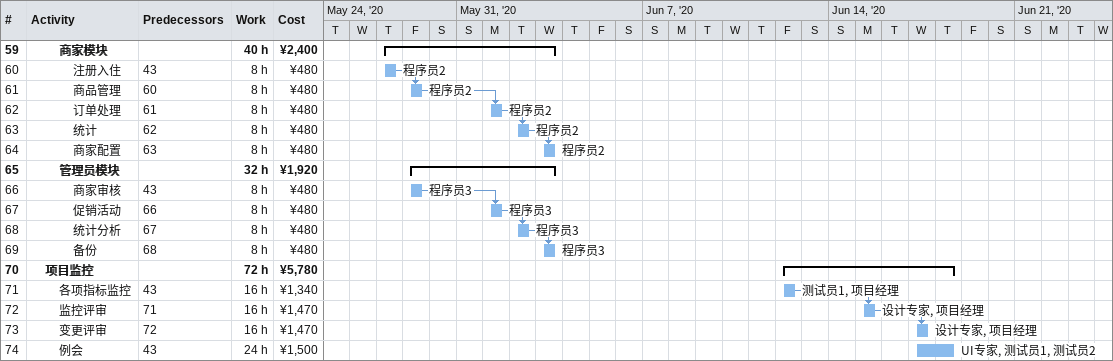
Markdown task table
| ID | Level | Task | Start | Finish | Predecessors | Resources | Work (h) | Cost (¥) |
|---|---|---|---|---|---|---|---|---|
| 59 | 3 | **商家模块** | 2020-05-28 | 2020-06-03 |  |  | 40 | 2400 |
| 60 | 4 | 注册入住 | 2020-05-28 | 2020-05-28 | 43 | 程序员2 | 8 | 480 |
| 61 | 4 | 商品管理 | 2020-05-29 | 2020-05-29 | 60 | 程序员2 | 8 | 480 |
| 62 | 4 | 订单处理 | 2020-06-01 | 2020-06-01 | 61 | 程序员2 | 8 | 480 |
| 63 | 4 | 统计 | 2020-06-02 | 2020-06-02 | 62 | 程序员2 | 8 | 480 |
| 64 | 4 | 商家配置 | 2020-06-03 | 2020-06-03 | 63 | 程序员2 | 8 | 480 |
| 65 | 3 | **管理员模块** | 2020-05-29 | 2020-06-03 |  |  | 32 | 1920 |
| 66 | 4 | 商家审核 | 2020-05-29 | 2020-05-29 | 43 | 程序员3 | 8 | 480 |
| 67 | 4 | 促销活动 | 2020-06-01 | 2020-06-01 | 66 | 程序员3 | 8 | 480 |
| 68 | 4 | 统计分析 | 2020-06-02 | 2020-06-02 | 67 | 程序员3 | 8 | 480 |
| 69 | 4 | 备份 | 2020-06-03 | 2020-06-03 | 68 | 程序员3 | 8 | 480 |
| 70 | 2 | **项目监控** | 2020-06-12 | 2020-06-18 |  |  | 72 | 5780 |
| 71 | 3 | 各项指标监控 | 2020-06-12 | 2020-06-12 | 43 | 测试员1, 项目经理 | 16 | 1340 |
| 72 | 3 | 监控评审 | 2020-06-15 | 2020-06-15 | 71 | 设计专家, 项目经理 | 16 | 1470 |
| 73 | 3 | 变更评审 | 2020-06-17 | 2020-06-17 | 72 | 设计专家, 项目经理 | 16 | 1470 |
| 74 | 3 | 例会 | 2020-06-17 | 2020-06-18 | 43 | UI专家, 测试员1, 测试员2 | 24 | 1500 |
